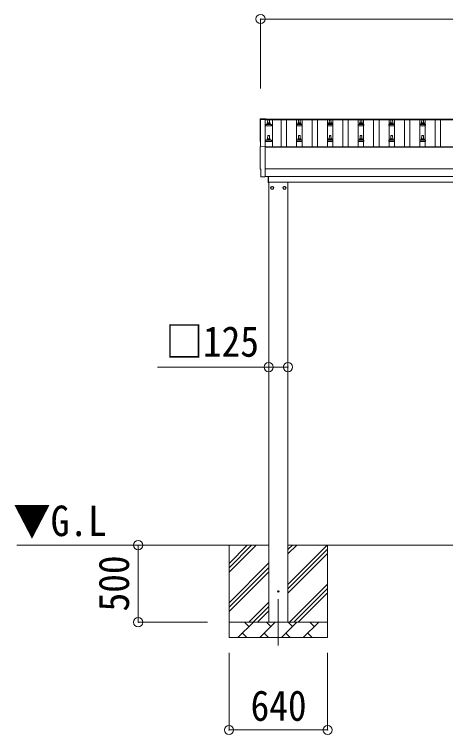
# Model space of a CAD drawing. Units: millimetres at full size, sheet at 1:60. Extents: x -16864 to 16864, y -11640 to 11640.
# Drawn here: x -12254 to -9455, y -8537 to -3864 of the extents above; entities that cross this region are included whole.
import ezdxf
from ezdxf.enums import TextEntityAlignment as Align

# ---------------------------------------------------------------- set-up
doc = ezdxf.new("R2010")
doc.units = ezdxf.units.MM
doc.header["$LTSCALE"] = 60
doc.header["$PDMODE"] = 32
doc.header["$PDSIZE"] = 60
doc.linetypes.add('CHAIN1', pattern=[8, 5, -1, 1, -1])
for name, color, linetype, lineweight in [('0-1_Defpoints', 7, 'CHAIN1', 9), ('0-2_TEXT1', 4, 'Continuous', 9), ('0-3_SHAPE', 7, 'Continuous', 9), ('0-5_ELV2', 5, 'Continuous', 5), ('0-7_PARTS2', 7, 'Continuous', 9), ('0-8_TABLE1', 6, 'Continuous', 9)]:
    doc.layers.add(name, color=color, linetype=linetype, lineweight=lineweight)
doc.styles.add('ＭＳ ゴシック', font='')
doc.styles.get('ＭＳ ゴシック').set_extended_font_data('MS Gothic')

msp = doc.modelspace()

# ---------------------------------------------------------------- linework, layer by layer
at = {"layer": '0-1_Defpoints'}
msp.add_line((-10540.77, -7657.66), (-10540.77, -8006.66), dxfattribs=at)
at = {"layer": '0-2_TEXT1'}
for p, q in [((-10627.27, -4543.55), (-10627.27, -4719.04)), ((-10627.27, -4543.55), (-6981.27, -4543.55)), ((-10627.27, -4547.14), (-6981.27, -4547.14)), ((-10656.84, -4720.58), (-10625.27, -4718.93)), ((-10625.27, -4718.93), (-10625.27, -4917.79)), ((-10625.27, -4723.16), (-6983.27, -4723.16)), ((-10625.27, -4725.05), (-6983.27, -4725.05)), ((-6983.27, -4864.94), (-10625.27, -4864.94)), ((-10644.9, -4917.79), (-10651.82, -4917.43)), ((-10625.27, -4914.76), (-6983.27, -4914.76)), ((-10606.27, -4955.16), (-10606.27, -4914.86)), ((-10604.27, -4914.86), (-10604.27, -4955.16)), ((-10604.27, -4952.66), (-7108.27, -4952.66)), ((-10603.27, -7807.66), (-10603.27, -4952.66)), ((-10478.27, -4952.66), (-10478.27, -7807.66)), ((-10604.27, -4955.16), (-10606.27, -4955.16)), ((-10572.17, -4989.41), (-10572.27, -4989.41)), ((-10572.17, -4989.91), (-10572.27, -4989.91)), ((-10509.36, -4989.41), (-10509.26, -4989.41)), ((-10509.36, -4989.91), (-10509.26, -4989.91))]:
    msp.add_line(p, q, dxfattribs=at)
for points in [[(-10656.84, -4541.15), (-10625.27, -4539.5), (-10625.27, -4543.55)], [(-10656.27, -4720.55), (-10656.27, -4544.52), (-10627.27, -4544.52)], [(-10654.66, -4914.44), (-10654.66, -4867.41), (-10655.26, -4867.41)], [(-10644.16, -4917.51), (-10643.49, -4916.88), (-10625.27, -4917.79)]]:
    msp.add_lwpolyline(points, dxfattribs=at)
for points in [[(-10580.77, -4979.85), (-10589.27, -4984.76), (-10589.27, -4994.57), (-10580.77, -4999.48), (-10572.27, -4994.57), (-10572.27, -4984.76)], [(-10500.77, -4979.85), (-10492.27, -4984.76), (-10492.27, -4994.57), (-10500.77, -4999.48), (-10509.27, -4994.57), (-10509.27, -4984.76)]]:
    msp.add_lwpolyline(points, close=True, dxfattribs=at)
for centre, radius in [((-10580.77, -4989.66), 10), ((-10580.77, -4989.66), 8.5), ((-10500.77, -4989.66), 10), ((-10500.77, -4989.66), 8.5), ((-10540.77, -7607.66), 4.5)]:
    msp.add_circle(centre, radius, dxfattribs=at)
for centre, start, end in [((-10580.77, -4989.66), 171.25399, 188.74601), ((-10580.77, -4989.66), 111.25399, 128.74601), ((-10580.77, -4989.66), 231.25399, 248.74601), ((-10580.77, -4989.66), 51.25399, 68.74601), ((-10580.77, -4989.66), 291.25399, 308.74601), ((-10580.77, -4989.66), 1.66581, 8.74601), ((-10580.77, -4989.66), 351.25399, 358.33419), ((-10500.77, -4989.66), 171.25399, 178.33419), ((-10500.77, -4989.66), 181.66581, 188.74601), ((-10500.77, -4989.66), 111.25399, 128.74601), ((-10500.77, -4989.66), 231.25399, 248.74601), ((-10500.77, -4989.66), 51.25399, 68.74601), ((-10500.77, -4989.66), 291.25399, 308.74601), ((-10500.77, -4989.66), 351.25399, 8.74601)]:
    msp.add_arc(centre, 8.6, start, end, dxfattribs=at)
for centre, major_axis, ratio, start_param, end_param in [((-10656.68, -4544.15), (-3, 0), 0.99863, 4.7647489, 6.2979817), ((-15422.54, -4614.57), (4763.38, 0), 0.99863, 6.2686928, 6.2979817), ((-10655.26, -4683.57), (-4.41, 0), 0.99863, 6.2686928, 7.6252171), ((-10656.68, -4723.58), (-3, 0), 0.99863, 4.7647489, 6.2979817), ((-15422.54, -4794.01), (4763.38, 0), 0.99863, 6.2686928, 6.2979817), ((-10655.26, -4863.01), (-4.41, 0), 0.99863, 6.2686928, 7.8539816), ((-10651.65, -4914.43), (-2.18, -2.07), 0.9974, 5.5252311, 7.0411395), ((-10644.84, -4916.79), (-0.727, -0.69), 0.9974, 0.7579542, 1.5707963)]:
    msp.add_ellipse(centre, major_axis=major_axis, ratio=ratio, start_param=start_param, end_param=end_param, dxfattribs=at)
at = {"layer": '0-3_SHAPE'}
for p, q in [((-10603.27, -7307.66), (-12239.47, -7307.66)), ((-10860.77, -7307.66), (-10860.77, -7907.66)), ((-10860.77, -7426.15), (-10742.29, -7307.66)), ((-10860.77, -7454.43), (-10714, -7307.66)), ((-10860.77, -7482.71), (-10685.72, -7307.66)), ((-10478.27, -7336.49), (-10449.44, -7307.66)), ((-10478.27, -7364.77), (-10421.16, -7307.66)), ((-7130.27, -7307.66), (-10478.27, -7307.66)), ((-10478.27, -7562.76), (-10223.17, -7307.66)), ((-10478.27, -7591.05), (-10220.77, -7333.55)), ((-10220.77, -7307.66), (-10220.77, -7907.66)), ((-10478.27, -7619.33), (-10220.77, -7361.83)), ((-10860.77, -7680.7), (-10603.27, -7423.2)), ((-10860.77, -7708.99), (-10603.27, -7451.49)), ((-10860.77, -7737.27), (-10603.27, -7479.77)), ((-10468.61, -7807.66), (-10220.77, -7559.82)), ((-10440.33, -7807.66), (-10220.77, -7588.11)), ((-10412.04, -7807.66), (-10220.77, -7616.39)), ((-10733.17, -7807.66), (-10603.27, -7677.76)), ((-10704.88, -7807.66), (-10603.27, -7706.05)), ((-10676.6, -7807.66), (-10603.27, -7734.33)), ((-10860.77, -7807.66), (-10220.77, -7807.66)), ((-10802.9, -7907.66), (-10702.9, -7807.66)), ((-10731.45, -7836.22), (-10760.01, -7807.66)), ((-10661.48, -7907.66), (-10561.48, -7807.66)), ((-10590.03, -7836.22), (-10618.58, -7807.66)), ((-10520.06, -7907.66), (-10420.06, -7807.66)), ((-10448.61, -7836.22), (-10477.16, -7807.66)), ((-10378.64, -7907.66), (-10278.64, -7807.66)), ((-10307.19, -7836.22), (-10335.74, -7807.66)), ((-10774.35, -7879.11), (-10745.79, -7907.66)), ((-10632.92, -7879.11), (-10604.37, -7907.66)), ((-10491.5, -7879.11), (-10462.95, -7907.66)), ((-10350.08, -7879.11), (-10321.53, -7907.66)), ((-10220.77, -7907.66), (-10860.77, -7907.66))]:
    msp.add_line(p, q, dxfattribs=at)
at = {"layer": '0-5_ELV2'}
for p, q in [((-10622.52, -4585.57), (-10622.52, -4577.86)), ((-10622.13, -4577.07), (-10586.4, -4577.07)), ((-10621.75, -4576.88), (-10615.03, -4575.25)), ((-10614.65, -4575.07), (-10593.88, -4575.07)), ((-10614.27, -4574.28), (-10614.27, -4570.07)), ((-10613.27, -4570.07), (-10595.27, -4570.07)), ((-10610.27, -4570.07), (-10609.54, -4546.55)), ((-10608.54, -4545.57), (-10599.99, -4545.57)), ((-10598.99, -4546.55), (-10598.27, -4570.07)), ((-10594.27, -4574.28), (-10594.27, -4570.07)), ((-10586.78, -4576.88), (-10593.5, -4575.25)), ((-10586.02, -4585.57), (-10586.02, -4577.86)), ((-10422.52, -4585.57), (-10422.52, -4577.86)), ((-10422.13, -4577.07), (-10386.4, -4577.07)), ((-10421.75, -4576.88), (-10415.03, -4575.25)), ((-10414.65, -4575.07), (-10393.88, -4575.07)), ((-10414.27, -4574.28), (-10414.27, -4570.07)), ((-10413.27, -4570.07), (-10395.27, -4570.07)), ((-10410.27, -4570.07), (-10409.54, -4546.55)), ((-10408.54, -4545.57), (-10399.99, -4545.57)), ((-10398.99, -4546.55), (-10398.27, -4570.07)), ((-10394.27, -4574.28), (-10394.27, -4570.07)), ((-10386.78, -4576.88), (-10393.5, -4575.25)), ((-10386.02, -4585.57), (-10386.02, -4577.86)), ((-10222.52, -4585.57), (-10222.52, -4577.86)), ((-10222.13, -4577.07), (-10186.4, -4577.07)), ((-10221.75, -4576.88), (-10215.03, -4575.25)), ((-10214.65, -4575.07), (-10193.88, -4575.07)), ((-10214.27, -4574.28), (-10214.27, -4570.07)), ((-10213.27, -4570.07), (-10195.27, -4570.07)), ((-10210.27, -4570.07), (-10209.54, -4546.55)), ((-10208.54, -4545.57), (-10199.99, -4545.57)), ((-10198.99, -4546.55), (-10198.27, -4570.07)), ((-10194.27, -4574.28), (-10194.27, -4570.07)), ((-10186.78, -4576.88), (-10193.5, -4575.25)), ((-10186.02, -4585.57), (-10186.02, -4577.86)), ((-10022.52, -4585.57), (-10022.52, -4577.86)), ((-10022.13, -4577.07), (-9986.4, -4577.07)), ((-10021.75, -4576.88), (-10015.03, -4575.25)), ((-10014.65, -4575.07), (-9993.88, -4575.07)), ((-10014.27, -4574.28), (-10014.27, -4570.07)), ((-10013.27, -4570.07), (-9995.27, -4570.07)), ((-10010.27, -4570.07), (-10009.54, -4546.55)), ((-10008.54, -4545.57), (-9999.99, -4545.57)), ((-9998.99, -4546.55), (-9998.27, -4570.07)), ((-9994.27, -4574.28), (-9994.27, -4570.07)), ((-9986.78, -4576.88), (-9993.5, -4575.25)), ((-9986.02, -4585.57), (-9986.02, -4577.86)), ((-9822.52, -4585.57), (-9822.52, -4577.86)), ((-9822.13, -4577.07), (-9786.4, -4577.07)), ((-9821.75, -4576.88), (-9815.03, -4575.25)), ((-9814.65, -4575.07), (-9793.88, -4575.07)), ((-9814.27, -4574.28), (-9814.27, -4570.07)), ((-9813.27, -4570.07), (-9795.27, -4570.07)), ((-9810.27, -4570.07), (-9809.54, -4546.55)), ((-9808.54, -4545.57), (-9799.99, -4545.57)), ((-9798.99, -4546.55), (-9798.27, -4570.07)), ((-9794.27, -4574.28), (-9794.27, -4570.07)), ((-9786.78, -4576.88), (-9793.5, -4575.25)), ((-9786.02, -4585.57), (-9786.02, -4577.86)), ((-9622.52, -4585.57), (-9622.52, -4577.86)), ((-9622.13, -4577.07), (-9586.4, -4577.07)), ((-9621.75, -4576.88), (-9615.03, -4575.25)), ((-9614.65, -4575.07), (-9593.88, -4575.07)), ((-9614.27, -4574.28), (-9614.27, -4570.07)), ((-9613.27, -4570.07), (-9595.27, -4570.07)), ((-9610.27, -4570.07), (-9609.54, -4546.55)), ((-9608.54, -4545.57), (-9599.99, -4545.57)), ((-9598.99, -4546.55), (-9598.27, -4570.07)), ((-9594.27, -4574.28), (-9594.27, -4570.07)), ((-9586.78, -4576.88), (-9593.5, -4575.25)), ((-9586.02, -4585.57), (-9586.02, -4577.86)), ((-10586.02, -4585.57), (-10622.52, -4585.57)), ((-10386.02, -4585.57), (-10422.52, -4585.57)), ((-10186.02, -4585.57), (-10222.52, -4585.57)), ((-9986.02, -4585.57), (-10022.52, -4585.57)), ((-9786.02, -4585.57), (-9822.52, -4585.57)), ((-9586.02, -4585.57), (-9622.52, -4585.57)), ((-10610.27, -4673.4), (-10609.54, -4649.88)), ((-10608.54, -4648.9), (-10599.99, -4648.9)), ((-10598.99, -4649.88), (-10598.27, -4673.4)), ((-10410.27, -4673.4), (-10409.54, -4649.88)), ((-10408.54, -4648.9), (-10399.99, -4648.9)), ((-10398.99, -4649.88), (-10398.27, -4673.4)), ((-10210.27, -4673.4), (-10209.54, -4649.88)), ((-10208.54, -4648.9), (-10199.99, -4648.9)), ((-10198.99, -4649.88), (-10198.27, -4673.4)), ((-10010.27, -4673.4), (-10009.54, -4649.88)), ((-10008.54, -4648.9), (-9999.99, -4648.9)), ((-9998.99, -4649.88), (-9998.27, -4673.4)), ((-9810.27, -4673.4), (-9809.54, -4649.88)), ((-9808.54, -4648.9), (-9799.99, -4648.9)), ((-9798.99, -4649.88), (-9798.27, -4673.4)), ((-9610.27, -4673.4), (-9609.54, -4649.88)), ((-9608.54, -4648.9), (-9599.99, -4648.9)), ((-9598.99, -4649.88), (-9598.27, -4673.4)), ((-10622.52, -4688.9), (-10622.52, -4681.19)), ((-10586.02, -4688.9), (-10622.52, -4688.9)), ((-10622.13, -4680.4), (-10586.4, -4680.4)), ((-10621.75, -4680.22), (-10615.03, -4678.59)), ((-10614.65, -4678.4), (-10593.88, -4678.4)), ((-10614.27, -4677.62), (-10614.27, -4673.4)), ((-10613.27, -4673.4), (-10595.27, -4673.4)), ((-10594.27, -4677.62), (-10594.27, -4673.4)), ((-10586.78, -4680.22), (-10593.5, -4678.59)), ((-10586.02, -4688.9), (-10586.02, -4681.19)), ((-10422.52, -4688.9), (-10422.52, -4681.19)), ((-10386.02, -4688.9), (-10422.52, -4688.9)), ((-10422.13, -4680.4), (-10386.4, -4680.4)), ((-10421.75, -4680.22), (-10415.03, -4678.59)), ((-10414.65, -4678.4), (-10393.88, -4678.4)), ((-10414.27, -4677.62), (-10414.27, -4673.4)), ((-10413.27, -4673.4), (-10395.27, -4673.4)), ((-10394.27, -4677.62), (-10394.27, -4673.4)), ((-10386.78, -4680.22), (-10393.5, -4678.59)), ((-10386.02, -4688.9), (-10386.02, -4681.19)), ((-10222.52, -4688.9), (-10222.52, -4681.19)), ((-10186.02, -4688.9), (-10222.52, -4688.9)), ((-10222.13, -4680.4), (-10186.4, -4680.4)), ((-10221.75, -4680.22), (-10215.03, -4678.59)), ((-10214.65, -4678.4), (-10193.88, -4678.4)), ((-10214.27, -4677.62), (-10214.27, -4673.4)), ((-10213.27, -4673.4), (-10195.27, -4673.4)), ((-10194.27, -4677.62), (-10194.27, -4673.4)), ((-10186.78, -4680.22), (-10193.5, -4678.59)), ((-10186.02, -4688.9), (-10186.02, -4681.19)), ((-10022.52, -4688.9), (-10022.52, -4681.19)), ((-9986.02, -4688.9), (-10022.52, -4688.9)), ((-10022.13, -4680.4), (-9986.4, -4680.4)), ((-10021.75, -4680.22), (-10015.03, -4678.59)), ((-10014.65, -4678.4), (-9993.88, -4678.4)), ((-10014.27, -4677.62), (-10014.27, -4673.4)), ((-10013.27, -4673.4), (-9995.27, -4673.4)), ((-9994.27, -4677.62), (-9994.27, -4673.4)), ((-9986.78, -4680.22), (-9993.5, -4678.59)), ((-9986.02, -4688.9), (-9986.02, -4681.19)), ((-9822.52, -4688.9), (-9822.52, -4681.19)), ((-9786.02, -4688.9), (-9822.52, -4688.9)), ((-9822.13, -4680.4), (-9786.4, -4680.4)), ((-9821.75, -4680.22), (-9815.03, -4678.59)), ((-9814.65, -4678.4), (-9793.88, -4678.4)), ((-9814.27, -4677.62), (-9814.27, -4673.4)), ((-9813.27, -4673.4), (-9795.27, -4673.4)), ((-9794.27, -4677.62), (-9794.27, -4673.4)), ((-9786.78, -4680.22), (-9793.5, -4678.59)), ((-9786.02, -4688.9), (-9786.02, -4681.19)), ((-9622.52, -4688.9), (-9622.52, -4681.19)), ((-9586.02, -4688.9), (-9622.52, -4688.9)), ((-9622.13, -4680.4), (-9586.4, -4680.4)), ((-9621.75, -4680.22), (-9615.03, -4678.59)), ((-9614.65, -4678.4), (-9593.88, -4678.4)), ((-9614.27, -4677.62), (-9614.27, -4673.4)), ((-9613.27, -4673.4), (-9595.27, -4673.4)), ((-9594.27, -4677.62), (-9594.27, -4673.4)), ((-9586.78, -4680.22), (-9593.5, -4678.59)), ((-9586.02, -4688.9), (-9586.02, -4681.19))]:
    msp.add_line(p, q, dxfattribs=at)
at = {"layer": '0-5_ELV2', "color": 4, "lineweight": 9}
for p, q in [((-10577.77, -4547.14), (-10577.77, -4723.16)), ((-10521.77, -4723.16), (-10521.77, -4547.14)), ((-10486.77, -4723.16), (-10486.77, -4547.14)), ((-10421.77, -4723.16), (-10421.77, -4547.14)), ((-10386.77, -4723.16), (-10386.77, -4547.14)), ((-10321.77, -4723.16), (-10321.77, -4547.14)), ((-10286.77, -4723.16), (-10286.77, -4547.14)), ((-10221.77, -4723.16), (-10221.77, -4547.14)), ((-10186.77, -4723.16), (-10186.77, -4547.14)), ((-10121.77, -4723.16), (-10121.77, -4547.14)), ((-10086.77, -4723.16), (-10086.77, -4547.14)), ((-10021.77, -4723.16), (-10021.77, -4547.14)), ((-9986.77, -4723.16), (-9986.77, -4547.14)), ((-9921.77, -4723.16), (-9921.77, -4547.14)), ((-9886.77, -4723.16), (-9886.77, -4547.14)), ((-9821.77, -4723.16), (-9821.77, -4547.14)), ((-9786.77, -4723.16), (-9786.77, -4547.14)), ((-9721.77, -4723.16), (-9721.77, -4547.14)), ((-9686.77, -4723.16), (-9686.77, -4547.14)), ((-9621.77, -4723.16), (-9621.77, -4547.14)), ((-9586.77, -4723.16), (-9586.77, -4547.14)), ((-9521.77, -4723.16), (-9521.77, -4547.14)), ((-9486.77, -4723.16), (-9486.77, -4547.14))]:
    msp.add_line(p, q, dxfattribs=at)
at = {"layer": '0-5_ELV2'}
for centre, radius, start, end in [((-10621.52, -4577.86), 1, 103.62699, 180), ((-10615.27, -4574.28), 1, 283.62699, 0), ((-10610.18, -4570.7), 4.13, 90, 171.17633), ((-10613.27, -4571.07), 1, 90, 180), ((-10608.54, -4546.57), 1, 90, 178.60509), ((-10600.93, -4570.07), 4.83, 133.60282, 180), ((-10607.6, -4570.07), 4.83, 0, 46.39718), ((-10599.99, -4546.57), 1, 1.39491, 90), ((-10598.35, -4570.7), 4.13, 8.82367, 90), ((-10595.27, -4571.07), 1, 0, 90), ((-10593.27, -4574.28), 1, 180, 256.37301), ((-10587.02, -4577.86), 1, 0, 76.37301), ((-10421.52, -4577.86), 1, 103.62699, 180), ((-10415.27, -4574.28), 1, 283.62699, 0), ((-10410.18, -4570.7), 4.13, 90, 171.17633), ((-10413.27, -4571.07), 1, 90, 180), ((-10408.54, -4546.57), 1, 90, 178.60509), ((-10400.93, -4570.07), 4.83, 133.60282, 180), ((-10407.6, -4570.07), 4.83, 0, 46.39718), ((-10399.99, -4546.57), 1, 1.39491, 90), ((-10398.35, -4570.7), 4.13, 8.82367, 90), ((-10395.27, -4571.07), 1, 0, 90), ((-10393.27, -4574.28), 1, 180, 256.37301), ((-10387.02, -4577.86), 1, 0, 76.37301), ((-10221.52, -4577.86), 1, 103.62699, 180), ((-10215.27, -4574.28), 1, 283.62699, 0), ((-10210.18, -4570.7), 4.13, 90, 171.17633), ((-10213.27, -4571.07), 1, 90, 180), ((-10208.54, -4546.57), 1, 90, 178.60509), ((-10200.93, -4570.07), 4.83, 133.60282, 180), ((-10207.6, -4570.07), 4.83, 0, 46.39718), ((-10199.99, -4546.57), 1, 1.39491, 90), ((-10198.35, -4570.7), 4.13, 8.82367, 90), ((-10195.27, -4571.07), 1, 0, 90), ((-10193.27, -4574.28), 1, 180, 256.37301), ((-10187.02, -4577.86), 1, 0, 76.37301), ((-10021.52, -4577.86), 1, 103.62699, 180), ((-10015.27, -4574.28), 1, 283.62699, 0), ((-10010.18, -4570.7), 4.13, 90, 171.17633), ((-10013.27, -4571.07), 1, 90, 180), ((-10008.54, -4546.57), 1, 90, 178.60509), ((-10000.93, -4570.07), 4.83, 133.60282, 180), ((-10007.6, -4570.07), 4.83, 0, 46.39718), ((-9999.99, -4546.57), 1, 1.39491, 90), ((-9998.35, -4570.7), 4.13, 8.82367, 90), ((-9995.27, -4571.07), 1, 0, 90), ((-9993.27, -4574.28), 1, 180, 256.37301), ((-9987.02, -4577.86), 1, 0, 76.37301), ((-9821.52, -4577.86), 1, 103.62699, 180), ((-9815.27, -4574.28), 1, 283.62699, 0), ((-9810.18, -4570.7), 4.13, 90, 171.17633), ((-9813.27, -4571.07), 1, 90, 180), ((-9808.54, -4546.57), 1, 90, 178.60509), ((-9800.93, -4570.07), 4.83, 133.60282, 180), ((-9807.6, -4570.07), 4.83, 0, 46.39718), ((-9799.99, -4546.57), 1, 1.39491, 90), ((-9798.35, -4570.7), 4.13, 8.82367, 90), ((-9795.27, -4571.07), 1, 0, 90), ((-9793.27, -4574.28), 1, 180, 256.37301), ((-9787.02, -4577.86), 1, 0, 76.37301), ((-9621.52, -4577.86), 1, 103.62699, 180), ((-9615.27, -4574.28), 1, 283.62699, 0), ((-9610.18, -4570.7), 4.13, 90, 171.17633), ((-9613.27, -4571.07), 1, 90, 180), ((-9608.54, -4546.57), 1, 90, 178.60509), ((-9600.93, -4570.07), 4.83, 133.60282, 180), ((-9607.6, -4570.07), 4.83, 0, 46.39718), ((-9599.99, -4546.57), 1, 1.39491, 90), ((-9598.35, -4570.7), 4.13, 8.82367, 90), ((-9595.27, -4571.07), 1, 0, 90), ((-9593.27, -4574.28), 1, 180, 256.37301), ((-9587.02, -4577.86), 1, 0, 76.37301), ((-10610.18, -4674.04), 4.13, 90, 171.17633), ((-10608.54, -4649.9), 1, 90, 178.60509), ((-10600.93, -4673.4), 4.83, 133.60282, 180), ((-10607.6, -4673.4), 4.83, 0, 46.39718), ((-10599.99, -4649.9), 1, 1.39491, 90), ((-10598.35, -4674.04), 4.13, 8.82367, 90), ((-10410.18, -4674.04), 4.13, 90, 171.17633), ((-10408.54, -4649.9), 1, 90, 178.60509), ((-10400.93, -4673.4), 4.83, 133.60282, 180), ((-10407.6, -4673.4), 4.83, 0, 46.39718), ((-10399.99, -4649.9), 1, 1.39491, 90), ((-10398.35, -4674.04), 4.13, 8.82367, 90), ((-10210.18, -4674.04), 4.13, 90, 171.17633), ((-10208.54, -4649.9), 1, 90, 178.60509), ((-10200.93, -4673.4), 4.83, 133.60282, 180), ((-10207.6, -4673.4), 4.83, 0, 46.39718), ((-10199.99, -4649.9), 1, 1.39491, 90), ((-10198.35, -4674.04), 4.13, 8.82367, 90), ((-10010.18, -4674.04), 4.13, 90, 171.17633), ((-10008.54, -4649.9), 1, 90, 178.60509), ((-10000.93, -4673.4), 4.83, 133.60282, 180), ((-10007.6, -4673.4), 4.83, 0, 46.39718), ((-9999.99, -4649.9), 1, 1.39491, 90), ((-9998.35, -4674.04), 4.13, 8.82367, 90), ((-9810.18, -4674.04), 4.13, 90, 171.17633), ((-9808.54, -4649.9), 1, 90, 178.60509), ((-9800.93, -4673.4), 4.83, 133.60282, 180), ((-9807.6, -4673.4), 4.83, 0, 46.39718), ((-9799.99, -4649.9), 1, 1.39491, 90), ((-9798.35, -4674.04), 4.13, 8.82367, 90), ((-9610.18, -4674.04), 4.13, 90, 171.17633), ((-9608.54, -4649.9), 1, 90, 178.60509), ((-9600.93, -4673.4), 4.83, 133.60282, 180), ((-9607.6, -4673.4), 4.83, 0, 46.39718), ((-9599.99, -4649.9), 1, 1.39491, 90), ((-9598.35, -4674.04), 4.13, 8.82367, 90), ((-10621.52, -4681.19), 1, 103.62699, 180), ((-10615.27, -4677.62), 1, 283.62699, 0), ((-10613.27, -4674.4), 1, 90, 180), ((-10595.27, -4674.4), 1, 0, 90), ((-10593.27, -4677.62), 1, 180, 256.37301), ((-10587.02, -4681.19), 1, 0, 76.37301), ((-10421.52, -4681.19), 1, 103.62699, 180), ((-10415.27, -4677.62), 1, 283.62699, 0), ((-10413.27, -4674.4), 1, 90, 180), ((-10395.27, -4674.4), 1, 0, 90), ((-10393.27, -4677.62), 1, 180, 256.37301), ((-10387.02, -4681.19), 1, 0, 76.37301), ((-10221.52, -4681.19), 1, 103.62699, 180), ((-10215.27, -4677.62), 1, 283.62699, 0), ((-10213.27, -4674.4), 1, 90, 180), ((-10195.27, -4674.4), 1, 0, 90), ((-10193.27, -4677.62), 1, 180, 256.37301), ((-10187.02, -4681.19), 1, 0, 76.37301), ((-10021.52, -4681.19), 1, 103.62699, 180), ((-10015.27, -4677.62), 1, 283.62699, 0), ((-10013.27, -4674.4), 1, 90, 180), ((-9995.27, -4674.4), 1, 0, 90), ((-9993.27, -4677.62), 1, 180, 256.37301), ((-9987.02, -4681.19), 1, 0, 76.37301), ((-9821.52, -4681.19), 1, 103.62699, 180), ((-9815.27, -4677.62), 1, 283.62699, 0), ((-9813.27, -4674.4), 1, 90, 180), ((-9795.27, -4674.4), 1, 0, 90), ((-9793.27, -4677.62), 1, 180, 256.37301), ((-9787.02, -4681.19), 1, 0, 76.37301), ((-9621.52, -4681.19), 1, 103.62699, 180), ((-9615.27, -4677.62), 1, 283.62699, 0), ((-9613.27, -4674.4), 1, 90, 180), ((-9595.27, -4674.4), 1, 0, 90), ((-9593.27, -4677.62), 1, 180, 256.37301), ((-9587.02, -4681.19), 1, 0, 76.37301)]:
    msp.add_arc(centre, radius, start, end, dxfattribs=at)
at = {"layer": '0-8_TABLE1'}
for p, q in [((-10656.27, -3893.55), (-10656.27, -4343.55)), ((-6952.27, -3893.55), (-10656.27, -3893.55)), ((-10603.27, -6151.99), (-11324.26, -6151.99)), ((-10478.27, -6151.99), (-10603.27, -6151.99)), ((-11450.77, -7307.66), (-11000.77, -7307.66)), ((-11450.77, -7807.66), (-11450.77, -7307.66)), ((-11450.77, -7807.66), (-11000.77, -7807.66)), ((-10860.77, -8506.66), (-10860.77, -8006.66)), ((-10220.77, -8506.66), (-10220.77, -8006.66)), ((-10860.77, -8506.66), (-10220.77, -8506.66))]:
    msp.add_line(p, q, dxfattribs=at)
for p in [(-10656.27, -3893.55), (-10603.27, -6151.99), (-10478.27, -6151.99), (-11450.77, -7307.66), (-11450.77, -7807.66), (-10860.77, -8506.66), (-10220.77, -8506.66)]:
    msp.add_point(p, dxfattribs=at)

# ---------------------------------------------------------------- texts
at = {"layer": '0-7_PARTS2', "style": 'ＭＳ ゴシック', "width": 0.9}
msp.add_text('▼G.L', height=197.9, dxfattribs=at).set_placement((-12261.75, -7307.95), align=Align.BOTTOM_LEFT)
at = {"layer": '0-8_TABLE1', "color": 7, "style": 'ＭＳ ゴシック', "width": 0.9}
for s, p in [('□125', (-11273.12, -6144.13)), ('640', (-10720.77, -8506.66))]:
    msp.add_text(s, height=197.9, dxfattribs=at).set_placement(p, align=Align.BOTTOM_LEFT)
msp.add_text('500', height=197.9, rotation=90, dxfattribs=at).set_placement((-11450.77, -7737.66), align=Align.BOTTOM_LEFT)

doc.saveas('drawing.dxf')
